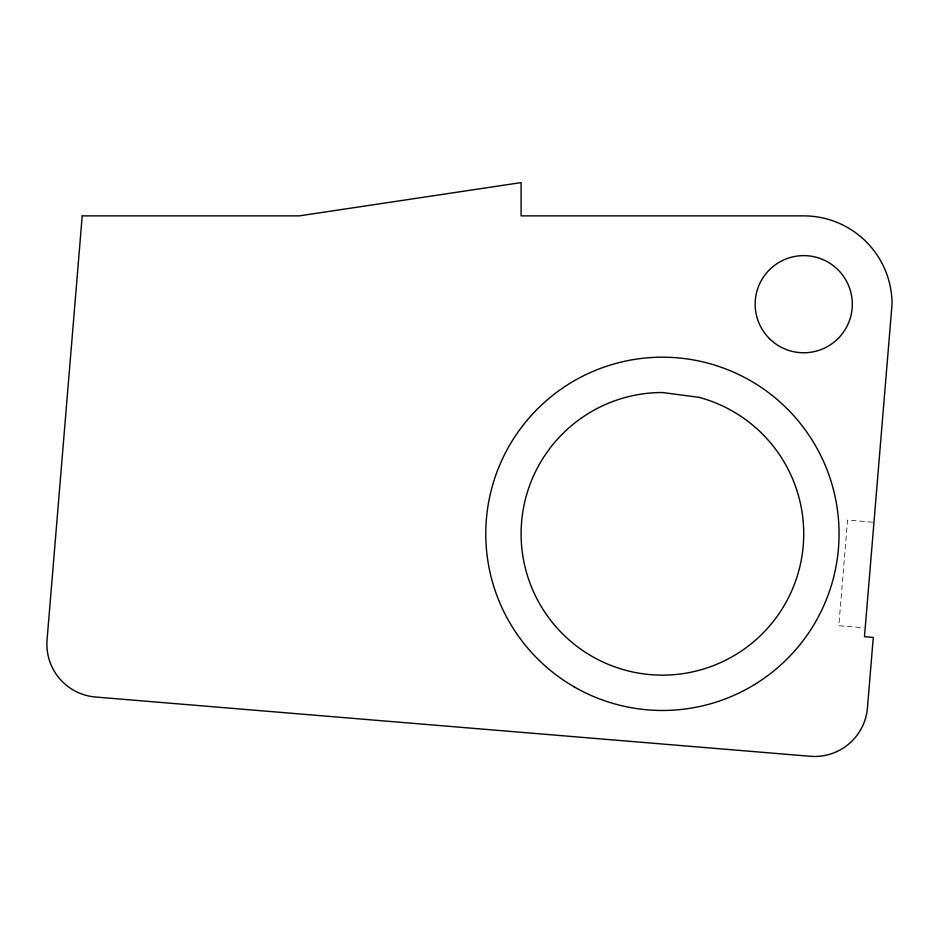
<?xml version="1.0" encoding="UTF-8"?>
<svg xmlns="http://www.w3.org/2000/svg" width="939" height="939" viewBox="0 0 939 939"><rect width="100%" height="100%" fill="white"/><g stroke="black" fill="none" stroke-linecap="round" stroke-linejoin="round"><path stroke-width="0.7" stroke-dasharray="4.7 3.52" d="M872.577 522.166L847.565 520.089L838.809 625.714L863.821 627.792"/><path stroke-width="1.41" d="M82.221 215.876L47.067 639.835A52.995 52.995 0 0 0 95.496 697.02L810.251 756.282A52.995 52.995 0 0 0 867.448 707.842L873.282 637.428L864.479 636.701L892.05 304.201A88.325 88.325 0 0 0 803.725 215.876L521.11 215.876L521.11 182.6L299.259 215.876L82.221 215.876M698.992 397.338L662.418 392.514A141.308 141.308 0 0 0 534.35 593.554A141.308 141.308 0 0 0 770.673 624.658A141.308 141.308 0 0 0 698.992 397.338M769.381 338.545A48.582 48.582 0 0 0 850.652 316.772A48.582 48.582 0 0 0 791.154 257.274A48.582 48.582 0 0 0 769.381 338.545M574.093 686.808A176.638 176.638 0 0 0 839.055 533.833A176.638 176.638 0 0 0 574.093 380.858A176.638 176.638 0 0 0 574.093 686.808"/></g></svg>
